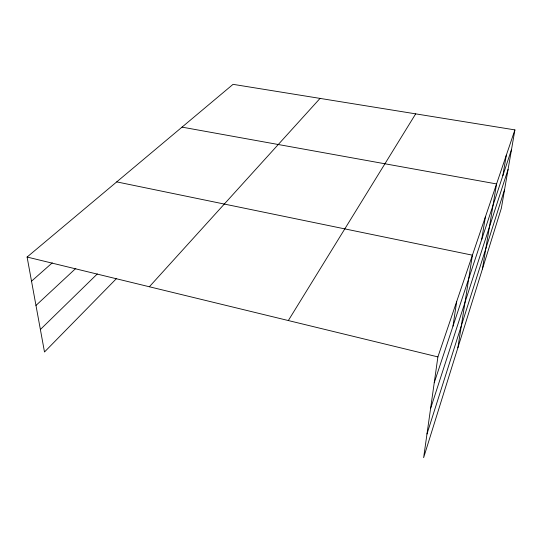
<?xml version="1.0" encoding="UTF-8"?>
<svg xmlns="http://www.w3.org/2000/svg" width="542" height="542" viewBox="0 0 542 542"><rect width="100%" height="100%" fill="white"/><g stroke="black" fill="none" stroke-linecap="round" stroke-linejoin="round"><path stroke-width="0.81" d="M514.9 129.897L437.895 356.907L423.634 457.658L501.364 208.209L514.9 129.897L233.053 84.342L27.1 257.043L44.498 351.982L116.686 278.358M452.983 326.169L456.689 301.508M457.875 347.781L472.407 255.18L116.726 181.888M481.736 239.381L485.375 216.935M482.421 269.008L496.567 183.941L182.031 127.126M502.841 175.683L506.323 155.181M426.981 434.007L504.616 189.388M430.585 408.566L508.064 169.443M434.237 382.747L511.506 149.524M288.324 320.552L415.68 113.861M149.355 286.765L320.051 98.407M40.379 329.495L97.309 273.934M35.968 305.444L75.819 268.392M31.524 281.183L52.262 262.856M27.1 257.043L437.895 356.907"/></g></svg>
